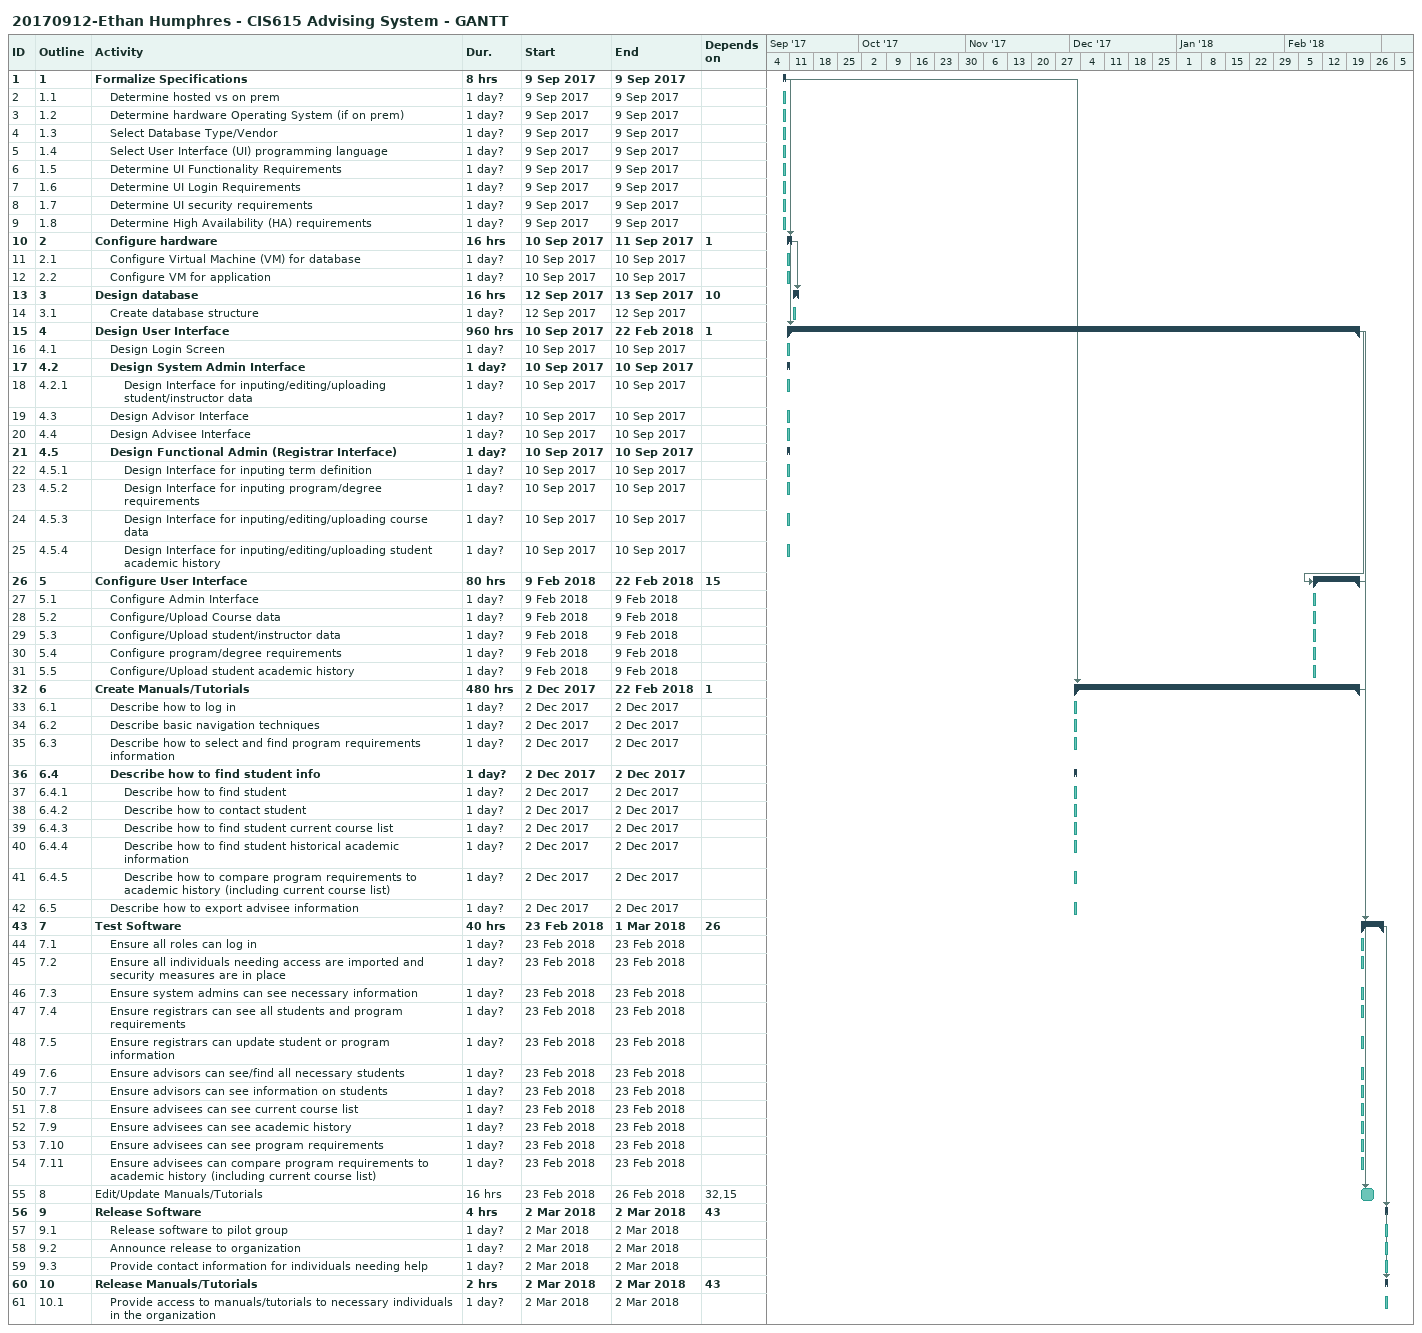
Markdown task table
20170912-Ethan Humphres - CIS615 Advising System - GANTT

| ID | WBS | Task | Duration | Start | Finish | Predecessors |
|---|---|---|---|---|---|---|
| 1 | 1 | **Formalize Specifications** | 8h | 2017-09-09 | 2017-09-09 |  |
| 2 | 1.1 | Determine hosted vs on prem | 1d? | 2017-09-09 | 2017-09-09 |  |
| 3 | 1.2 | Determine hardware Operating System (if on prem) | 1d? | 2017-09-09 | 2017-09-09 |  |
| 4 | 1.3 | Select Database Type/Vendor | 1d? | 2017-09-09 | 2017-09-09 |  |
| 5 | 1.4 | Select User Interface (UI) programming language | 1d? | 2017-09-09 | 2017-09-09 |  |
| 6 | 1.5 | Determine UI Functionality Requirements | 1d? | 2017-09-09 | 2017-09-09 |  |
| 7 | 1.6 | Determine UI Login Requirements | 1d? | 2017-09-09 | 2017-09-09 |  |
| 8 | 1.7 | Determine UI security requirements | 1d? | 2017-09-09 | 2017-09-09 |  |
| 9 | 1.8 | Determine High Availability (HA) requirements | 1d? | 2017-09-09 | 2017-09-09 |  |
| 10 | 2 | **Configure hardware** | 16h | 2017-09-10 | 2017-09-11 | 1 |
| 11 | 2.1 | Configure Virtual Machine (VM) for database | 1d? | 2017-09-10 | 2017-09-10 |  |
| 12 | 2.2 | Configure VM for application | 1d? | 2017-09-10 | 2017-09-10 |  |
| 13 | 3 | **Design database** | 16h | 2017-09-12 | 2017-09-13 | 10 |
| 14 | 3.1 | Create database structure | 1d? | 2017-09-12 | 2017-09-12 |  |
| 15 | 4 | **Design User Interface** | 960h | 2017-09-10 | 2018-02-22 | 1 |
| 16 | 4.1 | Design Login Screen | 1d? | 2017-09-10 | 2017-09-10 |  |
| 17 | 4.2 | **Design System Admin Interface** | 1d? | 2017-09-10 | 2017-09-10 |  |
| 18 | 4.2.1 | Design Interface for inputing/editing/uploading student/instructor data | 1d? | 2017-09-10 | 2017-09-10 |  |
| 19 | 4.3 | Design Advisor Interface | 1d? | 2017-09-10 | 2017-09-10 |  |
| 20 | 4.4 | Design Advisee Interface | 1d? | 2017-09-10 | 2017-09-10 |  |
| 21 | 4.5 | **Design Functional Admin (Registrar Interface)** | 1d? | 2017-09-10 | 2017-09-10 |  |
| 22 | 4.5.1 | Design Interface for inputing term definition | 1d? | 2017-09-10 | 2017-09-10 |  |
| 23 | 4.5.2 | Design Interface for inputing program/degree requirements | 1d? | 2017-09-10 | 2017-09-10 |  |
| 24 | 4.5.3 | Design Interface for inputing/editing/uploading course data | 1d? | 2017-09-10 | 2017-09-10 |  |
| 25 | 4.5.4 | Design Interface for inputing/editing/uploading student academic history | 1d? | 2017-09-10 | 2017-09-10 |  |
| 26 | 5 | **Configure User Interface** | 80h | 2018-02-09 | 2018-02-22 | 15 |
| 27 | 5.1 | Configure Admin Interface | 1d? | 2018-02-09 | 2018-02-09 |  |
| 28 | 5.2 | Configure/Upload Course data | 1d? | 2018-02-09 | 2018-02-09 |  |
| 29 | 5.3 | Configure/Upload student/instructor data | 1d? | 2018-02-09 | 2018-02-09 |  |
| 30 | 5.4 | Configure program/degree requirements | 1d? | 2018-02-09 | 2018-02-09 |  |
| 31 | 5.5 | Configure/Upload student academic history | 1d? | 2018-02-09 | 2018-02-09 |  |
| 32 | 6 | **Create Manuals/Tutorials** | 480h | 2017-12-02 | 2018-02-22 | 1 |
| 33 | 6.1 | Describe how to log in | 1d? | 2017-12-02 | 2017-12-02 |  |
| 34 | 6.2 | Describe basic navigation techniques | 1d? | 2017-12-02 | 2017-12-02 |  |
| 35 | 6.3 | Describe how to select and find program requirements information | 1d? | 2017-12-02 | 2017-12-02 |  |
| 36 | 6.4 | **Describe how to find student info** | 1d? | 2017-12-02 | 2017-12-02 |  |
| 37 | 6.4.1 | Describe how to find student | 1d? | 2017-12-02 | 2017-12-02 |  |
| 38 | 6.4.2 | Describe how to contact student | 1d? | 2017-12-02 | 2017-12-02 |  |
| 39 | 6.4.3 | Describe how to find student current course list | 1d? | 2017-12-02 | 2017-12-02 |  |
| 40 | 6.4.4 | Describe how to find student historical academic information | 1d? | 2017-12-02 | 2017-12-02 |  |
| 41 | 6.4.5 | Describe how to compare program requirements to academic history (including current course list) | 1d? | 2017-12-02 | 2017-12-02 |  |
| 42 | 6.5 | Describe how to export advisee information | 1d? | 2017-12-02 | 2017-12-02 |  |
| 43 | 7 | **Test Software** | 40h | 2018-02-23 | 2018-03-01 | 26 |
| 44 | 7.1 | Ensure all roles can log in | 1d? | 2018-02-23 | 2018-02-23 |  |
| 45 | 7.2 | Ensure all individuals needing access are imported and security measures are in place | 1d? | 2018-02-23 | 2018-02-23 |  |
| 46 | 7.3 | Ensure system admins can see necessary information | 1d? | 2018-02-23 | 2018-02-23 |  |
| 47 | 7.4 | Ensure registrars can see all students and program requirements | 1d? | 2018-02-23 | 2018-02-23 |  |
| 48 | 7.5 | Ensure registrars can update student or program information | 1d? | 2018-02-23 | 2018-02-23 |  |
| 49 | 7.6 | Ensure advisors can see/find all necessary students | 1d? | 2018-02-23 | 2018-02-23 |  |
| 50 | 7.7 | Ensure advisors can see information on students | 1d? | 2018-02-23 | 2018-02-23 |  |
| 51 | 7.8 | Ensure advisees can see current course list | 1d? | 2018-02-23 | 2018-02-23 |  |
| 52 | 7.9 | Ensure advisees can see academic history | 1d? | 2018-02-23 | 2018-02-23 |  |
| 53 | 7.10 | Ensure advisees can see program requirements | 1d? | 2018-02-23 | 2018-02-23 |  |
| 54 | 7.11 | Ensure advisees can compare program requirements to academic history (including current course list) | 1d? | 2018-02-23 | 2018-02-23 |  |
| 55 | 8 | Edit/Update Manuals/Tutorials | 16h | 2018-02-23 | 2018-02-26 | 32, 15 |
| 56 | 9 | **Release Software** | 4h | 2018-03-02 | 2018-03-02 | 43 |
| 57 | 9.1 | Release software to pilot group | 1d? | 2018-03-02 | 2018-03-02 |  |
| 58 | 9.2 | Announce release to organization | 1d? | 2018-03-02 | 2018-03-02 |  |
| 59 | 9.3 | Provide contact information for individuals needing help | 1d? | 2018-03-02 | 2018-03-02 |  |
| 60 | 10 | **Release Manuals/Tutorials** | 2h | 2018-03-02 | 2018-03-02 | 43 |
| 61 | 10.1 | Provide access to manuals/tutorials to necessary individuals in the organization | 1d? | 2018-03-02 | 2018-03-02 |  |
